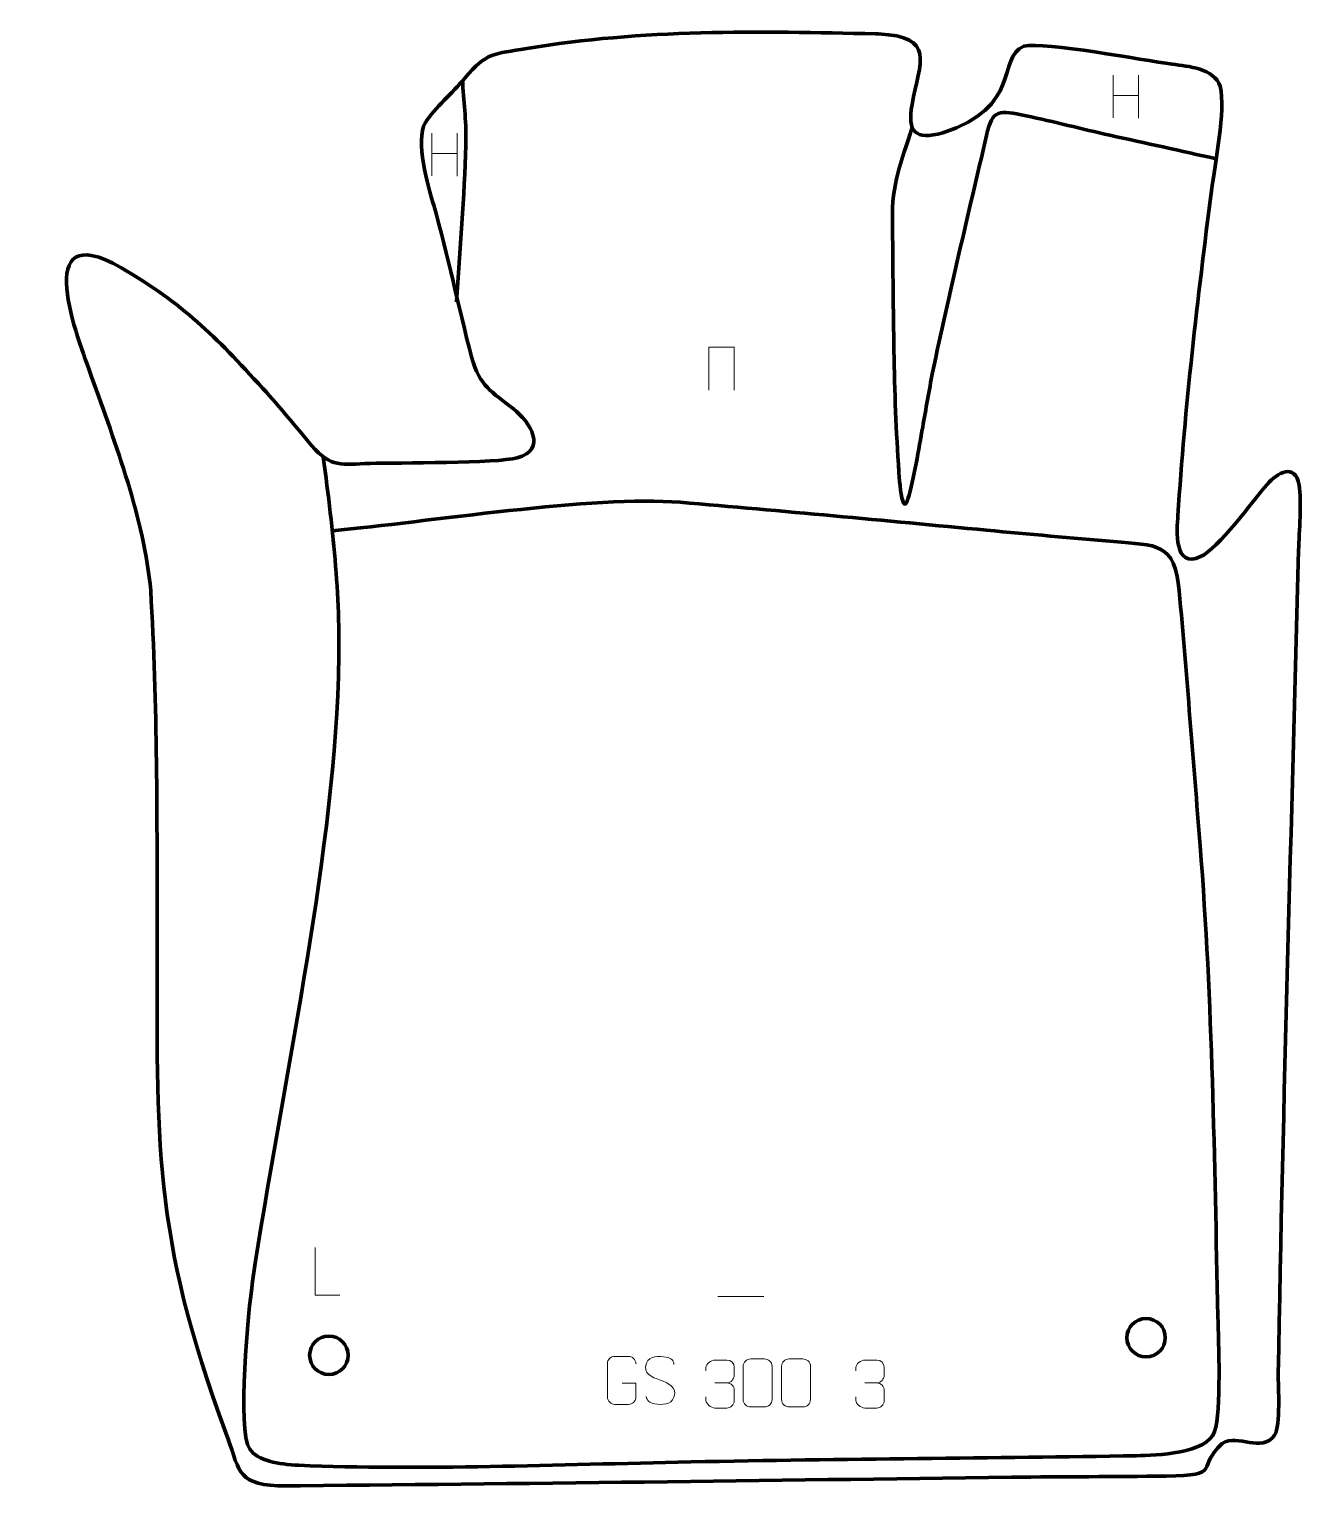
# Model space of a CAD drawing. Header units: millimetres. Extents: x 934 to 1596, y 289 to 1046.
import ezdxf

# ---------------------------------------------------------------- set-up
doc = ezdxf.new("R2010")
doc.units = ezdxf.units.MM
doc.header["$MEASUREMENT"] = 0
doc.layers.add('layer 2', color=7, linetype='Continuous')
doc.layers.add('layer 3', color=7, linetype='Continuous')

msp = doc.modelspace()

# ---------------------------------------------------------------- linework, layer by layer
at = {"layer": 'layer 2', "color": 142, "lineweight": 200}
for centre in [(1515.1323, 365.7269), (1089.9468, 356.5988)]:
    msp.add_ellipse(centre, major_axis=(0, 10), ratio=1, dxfattribs=at)
at = {"layer": 'layer 2', "color": 142, "lineweight": 158}
for points, knots in [([(1156.3589, 904.5511), (1157.997, 931.5395), (1160.5138, 959.2502), (1161.2362, 986.194), (1161.2362, 986.194), (1161.5277, 997.0666), (1160.3713, 1007.2289), (1159.5703, 1018.0097), (1159.5703, 1018.0097), (1159.5703, 1018.0097), (1159.4571, 1019.5335), (1159.4571, 1019.5335)], [0, 0, 0, 0, 0.25, 0.25, 0.25, 0.25, 0.5, 0.5, 0.5, 0.5, 1, 1, 1, 1]), ([(1393.3921, 995.5059), (1387.5688, 976.5141), (1382.7589, 966.82), (1383.1359, 946.1884), (1383.1359, 946.1884), (1383.7372, 904.6426), (1383.4368, 861.5736), (1386.2497, 820.2411), (1386.2497, 820.2411), (1386.2665, 819.9942), (1387.6379, 790.4579), (1391.2223, 802.0911), (1391.2223, 802.0911), (1394.4052, 812.4213), (1396.9154, 828.5677), (1398.8951, 839.4701), (1398.8951, 839.4701), (1400.609, 848.9082), (1402.1884, 858.5029), (1404.0704, 867.8962), (1404.0704, 867.8962), (1412.6488, 908.9672), (1422.6466, 950.203), (1432.0804, 991.1229), (1432.0804, 991.1229), (1435.3612, 1005.3355), (1438.597, 1004.3023), (1452.6934, 1001.381), (1452.6934, 1001.381), (1467.0852, 998.3984), (1481.7847, 994.5229), (1496.2677, 991.305), (1496.2677, 991.305), (1514.7242, 987.2042), (1533.1917, 983.1531), (1551.6504, 979.062)], [0, 0, 0, 0, 0.1, 0.1, 0.1, 0.1, 0.2, 0.2, 0.2, 0.2, 0.3, 0.3, 0.3, 0.3, 0.4, 0.4, 0.4, 0.4, 0.5, 0.5, 0.5, 0.5, 0.6, 0.6, 0.6, 0.6, 0.7, 0.7, 0.7, 0.7, 0.8, 0.8, 0.8, 0.8, 1, 1, 1, 1]), ([(1087.0457, 824.0149), (1092.3113, 783.4986), (1096.3221, 750.8794), (1094.9241, 709.6429), (1094.9241, 709.6429), (1091.4759, 607.9333), (1065.4976, 497.3681), (1050.22, 394.9623), (1050.22, 394.9623), (1048.1706, 380.3201), (1041.8864, 317.7625), (1048.7976, 307.7514), (1048.7976, 307.7514), (1052.9481, 301.7393), (1063.6243, 299.86), (1074.2733, 299.4026), (1074.2733, 299.4026), (1137.4169, 296.6905), (1208.6811, 299.7049), (1278.2005, 301.1147), (1278.2005, 301.1147), (1358.031, 302.7335), (1436.3202, 303.0756), (1510.1045, 304.3554), (1510.1045, 304.3554), (1520.3486, 304.5331), (1546.8741, 305.3044), (1550.7628, 316.9099), (1550.7628, 316.9099), (1554.3254, 327.5424), (1552.8509, 363.6372), (1552.4831, 376.5904), (1552.4831, 376.5904), (1550.6702, 458.5228), (1549.7668, 539.8421), (1543.2347, 621.6248), (1543.2347, 621.6248), (1539.8006, 665.8329), (1536.2224, 710.0275), (1532.4042, 754.2042), (1532.4042, 754.2042), (1530.1968, 779.6535), (1520.3928, 777.9316), (1498.26, 779.8646), (1498.26, 779.8646), (1476.2388, 781.7879), (1454.1673, 783.761), (1432.1596, 785.8245), (1432.1596, 785.8245), (1379.0043, 790.8439), (1325.8559, 795.8872), (1272.649, 800.3377), (1272.649, 800.3377), (1228.2217, 804.0482), (1140.2799, 790.0354), (1091.8899, 785.4995)], [0, 0, 0, 0, 0.06666667, 0.06666667, 0.06666667, 0.06666667, 0.13333333, 0.13333333, 0.13333333, 0.13333333, 0.2, 0.2, 0.2, 0.2, 0.26666667, 0.26666667, 0.26666667, 0.26666667, 0.33333333, 0.33333333, 0.33333333, 0.33333333, 0.4, 0.4, 0.4, 0.4, 0.46666667, 0.46666667, 0.46666667, 0.46666667, 0.53333333, 0.53333333, 0.53333333, 0.53333333, 0.6, 0.6, 0.6, 0.6, 0.66666667, 0.66666667, 0.66666667, 0.66666667, 0.73333333, 0.73333333, 0.73333333, 0.73333333, 0.8, 0.8, 0.8, 0.8, 0.86666667, 0.86666667, 0.86666667, 0.86666667, 1, 1, 1, 1])]:
    msp.add_open_spline(points, degree=3, knots=knots, dxfattribs=at)
at = {"layer": 'layer 2', "color": 250, "lineweight": 9}
for points in [[(1498.0432, 1022.5604), (1498.0432, 1022.5604), (1498.0432, 1000.3677), (1498.0432, 1000.3677)], [(1511.1589, 1022.5604), (1511.1589, 1022.5604), (1511.1589, 1000.2101), (1511.1589, 1000.2101)], [(1498.0607, 1011.918), (1498.0607, 1011.918), (1511.1589, 1011.918), (1511.1589, 1011.918)], [(1143.51, 992.4014), (1143.51, 992.4014), (1143.51, 970.2087), (1143.51, 970.2087)], [(1156.6257, 992.4014), (1156.6257, 992.4014), (1156.6257, 970.0511), (1156.6257, 970.0511)], [(1143.5275, 981.759), (1143.5275, 981.759), (1156.6257, 981.759), (1156.6257, 981.759)], [(1292.3308, 387.2364), (1292.3308, 387.2364), (1316.3088, 387.2364), (1316.3088, 387.2364)], [(1290.8372, 342.1905), (1290.8372, 342.1905), (1297.0336, 342.1905), (1297.0336, 342.1905)], [(1368.8372, 342.1905), (1368.8372, 342.1905), (1375.0336, 342.1905), (1375.0336, 342.1905)]]:
    msp.add_open_spline(points, degree=3, dxfattribs=at)
for points, knots in [([(1287.7069, 858.6615), (1287.7069, 858.6615), (1287.7069, 881.0118), (1287.7069, 881.0118), (1287.7069, 881.0118), (1287.7069, 881.0118), (1300.8252, 881.0118), (1300.8252, 881.0118), (1300.8252, 881.0118), (1300.8252, 881.0118), (1300.8252, 858.6615), (1300.8252, 858.6615)], [0, 0, 0, 0, 0.25, 0.25, 0.25, 0.25, 0.5, 0.5, 0.5, 0.5, 1, 1, 1, 1]), ([(1095.6858, 387.7831), (1095.6858, 387.7831), (1082.7367, 387.7831), (1082.7367, 387.7831), (1082.7367, 387.7831), (1082.7367, 387.7831), (1082.7367, 412.7367), (1082.7367, 412.7367)], [0, 0, 0, 0, 0.33333333, 0.33333333, 0.33333333, 0.33333333, 1, 1, 1, 1]), ([(1262.2874, 343.7085), (1258.0391, 345.1789), (1253.131, 346.9747), (1255.1361, 352.495), (1255.1361, 352.495), (1256.6396, 356.6349), (1261.8532, 356.2464), (1265.4568, 355.6453), (1265.4568, 355.6453), (1268.3174, 355.1681), (1269.1821, 353.9549), (1269.4927, 351.8708)], [0, 0, 0, 0, 0.25, 0.25, 0.25, 0.25, 0.5, 0.5, 0.5, 0.5, 1, 1, 1, 1]), ([(1242.5368, 342.0436), (1242.5368, 342.0436), (1249.7049, 342.0436), (1249.7049, 342.0436), (1249.7049, 342.0436), (1249.7049, 342.0436), (1249.7049, 334.8755), (1249.7049, 334.8755), (1249.7049, 334.8755), (1249.5652, 332.5521), (1247.888, 331.0725), (1245.7402, 331.0617), (1245.7402, 331.0617), (1243.4084, 331.0621), (1241.0764, 331.0621), (1238.7449, 331.0617), (1238.7449, 331.0617), (1236.82, 330.9563), (1234.8478, 332.8408), (1234.859, 334.8581), (1234.859, 334.8581), (1234.8594, 340.6282), (1234.8594, 346.3979), (1234.859, 352.1672), (1234.859, 352.1672), (1234.8632, 354.3053), (1236.61, 356.0245), (1238.7623, 356.0111), (1238.7623, 356.0111), (1241.088, 356.0111), (1243.4141, 356.0111), (1245.7402, 356.0111), (1245.7402, 356.0111), (1247.6869, 356.0465), (1249.6783, 354.555), (1249.7049, 352.1173)], [0, 0, 0, 0, 0.1, 0.1, 0.1, 0.1, 0.2, 0.2, 0.2, 0.2, 0.3, 0.3, 0.3, 0.3, 0.4, 0.4, 0.4, 0.4, 0.5, 0.5, 0.5, 0.5, 0.6, 0.6, 0.6, 0.6, 0.7, 0.7, 0.7, 0.7, 0.8, 0.8, 0.8, 0.8, 1, 1, 1, 1]), ([(1286.1275, 348.4357), (1286.1275, 348.4357), (1286.1275, 350.2929), (1286.1275, 350.2929), (1286.1275, 350.2929), (1286.1132, 352.0348), (1288.7777, 354.1529), (1290.8368, 354.1302), (1290.8368, 354.1302), (1292.9009, 354.1302), (1294.9649, 354.1302), (1297.0286, 354.1302), (1297.0286, 354.1302), (1299.2231, 354.139), (1300.8214, 352.2922), (1300.8658, 350.3801), (1300.8658, 350.3801), (1300.8654, 348.945), (1300.8654, 347.5099), (1300.8658, 346.0744), (1300.8658, 346.0744), (1300.8172, 344.4209), (1299.2146, 342.1909), (1297.0163, 342.2009), (1297.0163, 342.2009), (1299.22, 342.1897), (1300.828, 340.3865), (1300.882, 338.327), (1300.882, 338.327), (1300.8816, 336.5423), (1300.8816, 334.7576), (1300.882, 332.9725), (1300.882, 332.9725), (1300.8921, 330.9111), (1298.8372, 329.148), (1297.0163, 329.1561), (1297.0163, 329.1561), (1294.951, 329.1564), (1292.8858, 329.1564), (1290.8202, 329.1561), (1290.8202, 329.1561), (1288.6516, 329.1676), (1286.1206, 331.5678), (1286.102, 333.0296), (1286.102, 333.0296), (1286.102, 333.0296), (1286.102, 334.9382), (1286.102, 334.9382)], [0, 0, 0, 0, 0.07692308, 0.07692308, 0.07692308, 0.07692308, 0.15384615, 0.15384615, 0.15384615, 0.15384615, 0.23076923, 0.23076923, 0.23076923, 0.23076923, 0.30769231, 0.30769231, 0.30769231, 0.30769231, 0.38461538, 0.38461538, 0.38461538, 0.38461538, 0.46153846, 0.46153846, 0.46153846, 0.46153846, 0.53846154, 0.53846154, 0.53846154, 0.53846154, 0.61538462, 0.61538462, 0.61538462, 0.61538462, 0.69230769, 0.69230769, 0.69230769, 0.69230769, 0.76923077, 0.76923077, 0.76923077, 0.76923077, 0.84615385, 0.84615385, 0.84615385, 0.84615385, 1, 1, 1, 1]), ([(1309.4356, 354.7002), (1311.8017, 354.7002), (1314.1682, 354.7002), (1316.5347, 354.7002), (1316.5347, 354.7002), (1318.5152, 354.7358), (1320.5412, 353.2415), (1320.5683, 350.7994), (1320.5683, 350.7994), (1320.5679, 345.042), (1320.5679, 339.2842), (1320.5683, 333.526), (1320.5683, 333.526), (1320.4262, 331.1984), (1318.7198, 329.7161), (1316.5347, 329.7053), (1316.5347, 329.7053), (1314.1623, 329.7057), (1311.7899, 329.7057), (1309.4179, 329.7053), (1309.4179, 329.7053), (1307.4594, 329.5997), (1305.453, 331.4876), (1305.4644, 333.5086), (1305.4644, 333.5086), (1305.4648, 339.2892), (1305.4648, 345.0695), (1305.4644, 350.8493), (1305.4644, 350.8493), (1305.4687, 352.9913), (1307.2458, 354.7138), (1309.4356, 354.7002)], [0, 0, 0, 0, 0.11111111, 0.11111111, 0.11111111, 0.11111111, 0.22222222, 0.22222222, 0.22222222, 0.22222222, 0.33333333, 0.33333333, 0.33333333, 0.33333333, 0.44444444, 0.44444444, 0.44444444, 0.44444444, 0.55555556, 0.55555556, 0.55555556, 0.55555556, 0.66666667, 0.66666667, 0.66666667, 0.66666667, 0.77777778, 0.77777778, 0.77777778, 0.77777778, 1, 1, 1, 1]), ([(1329.4356, 354.7002), (1331.8017, 354.7002), (1334.1682, 354.7002), (1336.5347, 354.7002), (1336.5347, 354.7002), (1338.5152, 354.7358), (1340.5412, 353.2415), (1340.5683, 350.7994), (1340.5683, 350.7994), (1340.5679, 345.042), (1340.5679, 339.2842), (1340.5683, 333.526), (1340.5683, 333.526), (1340.4262, 331.1984), (1338.7198, 329.7161), (1336.5347, 329.7053), (1336.5347, 329.7053), (1334.1623, 329.7057), (1331.7899, 329.7057), (1329.4179, 329.7053), (1329.4179, 329.7053), (1327.4594, 329.5997), (1325.453, 331.4876), (1325.4644, 333.5086), (1325.4644, 333.5086), (1325.4648, 339.2892), (1325.4648, 345.0695), (1325.4644, 350.8493), (1325.4644, 350.8493), (1325.4687, 352.9913), (1327.2458, 354.7138), (1329.4356, 354.7002)], [0, 0, 0, 0, 0.11111111, 0.11111111, 0.11111111, 0.11111111, 0.22222222, 0.22222222, 0.22222222, 0.22222222, 0.33333333, 0.33333333, 0.33333333, 0.33333333, 0.44444444, 0.44444444, 0.44444444, 0.44444444, 0.55555556, 0.55555556, 0.55555556, 0.55555556, 0.66666667, 0.66666667, 0.66666667, 0.66666667, 0.77777778, 0.77777778, 0.77777778, 0.77777778, 1, 1, 1, 1]), ([(1364.1275, 348.4357), (1364.1275, 348.4357), (1364.1275, 350.2929), (1364.1275, 350.2929), (1364.1275, 350.2929), (1364.1132, 352.0348), (1366.7777, 354.1529), (1368.8368, 354.1302), (1368.8368, 354.1302), (1370.9009, 354.1302), (1372.9649, 354.1302), (1375.0286, 354.1302), (1375.0286, 354.1302), (1377.2231, 354.139), (1378.8214, 352.2922), (1378.8658, 350.3801), (1378.8658, 350.3801), (1378.8654, 348.945), (1378.8654, 347.5099), (1378.8658, 346.0744), (1378.8658, 346.0744), (1378.8172, 344.4209), (1377.2146, 342.1909), (1375.0163, 342.2009), (1375.0163, 342.2009), (1377.22, 342.1897), (1378.828, 340.3865), (1378.882, 338.327), (1378.882, 338.327), (1378.8816, 336.5423), (1378.8816, 334.7576), (1378.882, 332.9725), (1378.882, 332.9725), (1378.8921, 330.9111), (1376.8372, 329.148), (1375.0163, 329.1561), (1375.0163, 329.1561), (1372.951, 329.1564), (1370.8858, 329.1564), (1368.8202, 329.1561), (1368.8202, 329.1561), (1366.6516, 329.1676), (1364.1206, 331.5678), (1364.102, 333.0296), (1364.102, 333.0296), (1364.102, 333.0296), (1364.102, 334.9382), (1364.102, 334.9382)], [0, 0, 0, 0, 0.07692308, 0.07692308, 0.07692308, 0.07692308, 0.15384615, 0.15384615, 0.15384615, 0.15384615, 0.23076923, 0.23076923, 0.23076923, 0.23076923, 0.30769231, 0.30769231, 0.30769231, 0.30769231, 0.38461538, 0.38461538, 0.38461538, 0.38461538, 0.46153846, 0.46153846, 0.46153846, 0.46153846, 0.53846154, 0.53846154, 0.53846154, 0.53846154, 0.61538462, 0.61538462, 0.61538462, 0.61538462, 0.69230769, 0.69230769, 0.69230769, 0.69230769, 0.76923077, 0.76923077, 0.76923077, 0.76923077, 0.84615385, 0.84615385, 0.84615385, 0.84615385, 1, 1, 1, 1]), ([(1262.2874, 343.7084), (1266.306, 342.0617), (1271.3355, 340.1734), (1269.5015, 334.8131), (1269.5015, 334.8131), (1268.0417, 330.5467), (1263.1309, 330.8034), (1259.4048, 331.3581), (1259.4048, 331.3581), (1256.6548, 331.7679), (1255.4339, 332.9814), (1255.0559, 335.0936)], [0, 0, 0, 0, 0.25, 0.25, 0.25, 0.25, 0.5, 0.5, 0.5, 0.5, 1, 1, 1, 1])]:
    msp.add_open_spline(points, degree=3, knots=knots, dxfattribs=at)
at = {"layer": 'layer 3', "color": 242, "lineweight": 158}
msp.add_open_spline([(1375.8862, 1044.006), (1405.6737, 1042.5043), (1397.6311, 1029.9726), (1393.3493, 1007.2866), (1393.3493, 1007.2866), (1390.9439, 992.8687), (1394.6597, 988.7109), (1409.3681, 992.5192), (1409.3681, 992.5192), (1450.9536, 1006.0069), (1437.0905, 1031.2905), (1451.5548, 1037.6808), (1451.5548, 1037.6808), (1462.5896, 1040.0846), (1513.1962, 1030.32), (1528.7619, 1028.2532), (1528.7619, 1028.2532), (1537.1988, 1027.133), (1550.3578, 1026.1201), (1553.7252, 1016.7671), (1553.7252, 1016.7671), (1556.6471, 1003.9691), (1550.9675, 976.6507), (1549.139, 962.3849), (1549.139, 962.3849), (1541.9356, 906.3279), (1535.3013, 849.9487), (1531.6814, 793.5346), (1531.6814, 793.5346), (1531.1784, 785.6951), (1529.3392, 765.6034), (1543.508, 772.0891), (1543.508, 772.0891), (1552.4928, 776.2018), (1570.7278, 800.9574), (1578.0902, 809.6341), (1578.0902, 809.6341), (1583.3369, 815.7749), (1592.7238, 821.0218), (1594.7233, 809.2975), (1594.7233, 809.2975), (1596.18, 800.7557), (1594.7395, 785.0097), (1594.4877, 775.4532), (1594.4877, 775.4532), (1590.7712, 632.6734), (1586.4249, 489.7799), (1583.8845, 346.9835), (1583.8845, 346.9835), (1583.844, 339.9265), (1585.2185, 320.4335), (1582.0162, 315.0753), (1582.0162, 315.0753), (1574.9787, 305.4683), (1563.26, 315.8367), (1554.6936, 310.7712), (1554.6936, 310.7712), (1540.8695, 298.1447), (1555.4636, 294.0923), (1525.5243, 293.7274), (1525.5243, 293.7274), (1498.723, 293.4008), (1471.8949, 293.4697), (1445.0473, 293.133), (1445.0473, 293.133), (1317.8502, 291.5373), (1190.5217, 289.6407), (1063.3292, 288.6574), (1063.3292, 288.6574), (1041.2409, 289.8375), (1043.403, 297.7888), (1036.3184, 316.3009), (1036.3184, 316.3009), (997.964, 419.8744), (1000.6148, 467.5738), (1000.5923, 575.3977), (1000.5923, 575.3977), (1000.511, 634.8255), (1000.8658, 695.1756), (997.2325, 754.473), (997.2325, 754.473), (993.9569, 791.6233), (978.9082, 830.5272), (966.5008, 865.6744), (966.5008, 865.6744), (959.5043, 885.0489), (933.9998, 949.6935), (981.7753, 922.4386), (981.7753, 922.4386), (1014.5445, 903.3083), (1030.2561, 887.1564), (1055.6419, 859.5799), (1055.6419, 859.5799), (1064.6549, 849.789), (1072.3989, 839.9936), (1080.9575, 829.9613), (1080.9575, 829.9613), (1091.1746, 817.9847), (1096.4827, 820.1621), (1111.4294, 820.5564), (1111.4294, 820.5564), (1125.76, 820.9089), (1177.7318, 820.6381), (1187.8628, 823.4485), (1187.8628, 823.4485), (1203.7025, 827.8424), (1194.7511, 841.9859), (1185.9593, 848.9323), (1185.9593, 848.9323), (1174.403, 858.0629), (1168.6575, 860.3773), (1164.143, 875.9763), (1164.143, 875.9763), (1157.2872, 902.4142), (1152.0207, 928.4059), (1144.4958, 954.8389), (1144.4958, 954.8389), (1141.5733, 965.1047), (1134.5906, 988.2568), (1140.1527, 997.9216), (1140.1527, 997.9216), (1145.3142, 1005.666), (1154.2767, 1013.2545), (1160.6607, 1020.9498), (1160.6607, 1020.9498), (1172.0305, 1034.6547), (1175.8871, 1033.5253), (1192.9601, 1036.4089), (1192.9601, 1036.4089), (1252.6621, 1046.4923), (1314.0704, 1045.4134), (1374.409, 1044.0396), (1374.409, 1044.0396), (1374.409, 1044.0396), (1375.8862, 1044.006), (1375.8862, 1044.006)], degree=3, knots=[0, 0, 0, 0, 0.02857143, 0.02857143, 0.02857143, 0.02857143, 0.05714286, 0.05714286, 0.05714286, 0.05714286, 0.08571429, 0.08571429, 0.08571429, 0.08571429, 0.11428571, 0.11428571, 0.11428571, 0.11428571, 0.14285714, 0.14285714, 0.14285714, 0.14285714, 0.17142857, 0.17142857, 0.17142857, 0.17142857, 0.2, 0.2, 0.2, 0.2, 0.22857143, 0.22857143, 0.22857143, 0.22857143, 0.25714286, 0.25714286, 0.25714286, 0.25714286, 0.28571429, 0.28571429, 0.28571429, 0.28571429, 0.31428571, 0.31428571, 0.31428571, 0.31428571, 0.34285714, 0.34285714, 0.34285714, 0.34285714, 0.37142857, 0.37142857, 0.37142857, 0.37142857, 0.4, 0.4, 0.4, 0.4, 0.42857143, 0.42857143, 0.42857143, 0.42857143, 0.45714286, 0.45714286, 0.45714286, 0.45714286, 0.48571429, 0.48571429, 0.48571429, 0.48571429, 0.51428571, 0.51428571, 0.51428571, 0.51428571, 0.54285714, 0.54285714, 0.54285714, 0.54285714, 0.57142857, 0.57142857, 0.57142857, 0.57142857, 0.6, 0.6, 0.6, 0.6, 0.62857143, 0.62857143, 0.62857143, 0.62857143, 0.65714286, 0.65714286, 0.65714286, 0.65714286, 0.68571429, 0.68571429, 0.68571429, 0.68571429, 0.71428571, 0.71428571, 0.71428571, 0.71428571, 0.74285714, 0.74285714, 0.74285714, 0.74285714, 0.77142857, 0.77142857, 0.77142857, 0.77142857, 0.8, 0.8, 0.8, 0.8, 0.82857143, 0.82857143, 0.82857143, 0.82857143, 0.85714286, 0.85714286, 0.85714286, 0.85714286, 0.88571429, 0.88571429, 0.88571429, 0.88571429, 0.91428571, 0.91428571, 0.91428571, 0.91428571, 0.94285714, 0.94285714, 0.94285714, 0.94285714, 1, 1, 1, 1], dxfattribs=at)

doc.saveas('drawing.dxf')
